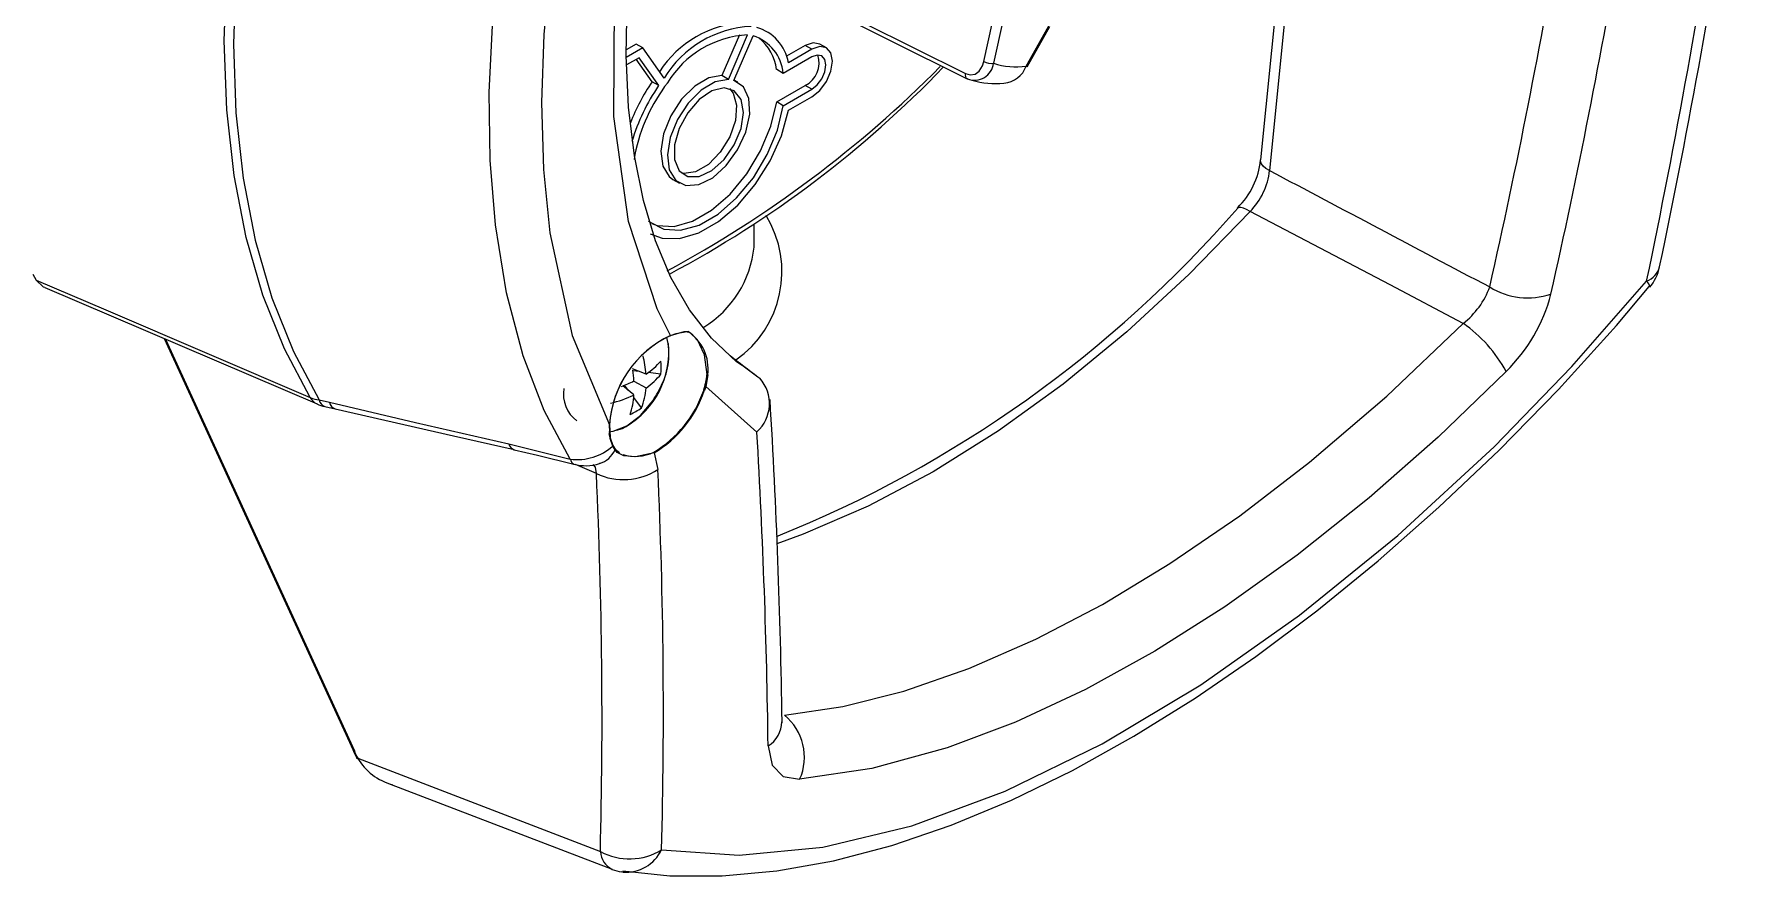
# Model space of a CAD drawing. Extents: x 6 to 134, y 1 to 99.
# Drawn here: x 100.434 to 104.081, y 7.575 to 9.378 of the extents above; entities that cross this region are included whole.
import ezdxf

# ---------------------------------------------------------------- set-up
doc = ezdxf.new("R2010")
doc.units = 0
doc.header["$MEASUREMENT"] = 0
doc.layers.add('OBJECT', color=7, linetype='CONTINUOUS')

msp = doc.modelspace()

# ---------------------------------------------------------------- linework, layer by layer
at = {"layer": 'OBJECT'}
for p, q in [((103.1396, 9.8968), (103.0607, 9.1084)), ((103.1589, 9.8742), (103.0799, 9.0857)), ((102.0954, 9.4593), (102.4285, 9.2931)), ((102.0957, 9.45), (102.432, 9.2822)), ((102.5093, 9.4094), (102.4889, 9.3155)), ((101.9446, 9.3765), (101.9071, 9.289)), ((101.9212, 9.2808), (101.9621, 9.3762)), ((101.933, 9.2787), (101.9739, 9.374)), ((102.4681, 9.3191), (102.4865, 9.4037)), ((102.5587, 9.3093), (102.61, 9.4004)), ((102.5611, 9.308), (102.6097, 9.3941)), ((101.7236, 9.3565), (101.7023, 9.3442)), ((101.7378, 9.3483), (101.7023, 9.3278)), ((101.7378, 9.3483), (101.7236, 9.3565)), ((101.7833, 9.2835), (101.7378, 9.3483)), ((102.0856, 9.3535), (102.0456, 9.3305)), ((102.0997, 9.3454), (102.0499, 9.3166)), ((102.0997, 9.3454), (102.0856, 9.3535)), ((102.1309, 9.3485), (102.1168, 9.3566)), ((101.7296, 9.3273), (101.703, 9.3119)), ((101.7575, 9.2756), (101.7236, 9.3238)), ((101.7717, 9.2674), (101.7296, 9.3273)), ((102.0386, 9.2937), (102.0244, 9.3019)), ((102.0997, 9.329), (102.0386, 9.2937)), ((101.7717, 9.2674), (101.7575, 9.2756)), ((101.7906, 9.2731), (101.7845, 9.2655)), ((101.7906, 9.2731), (101.7904, 9.2735)), ((101.9212, 9.2808), (101.9071, 9.289)), ((101.9412, 9.275), (101.9334, 9.2795)), ((102.0244, 9.2325), (102.0856, 9.2678)), ((102.0997, 9.2596), (102.0856, 9.2678)), ((102.433, 9.2818), (102.432, 9.2822)), ((102.0386, 9.2243), (102.0244, 9.2325)), ((102.0386, 9.2243), (102.0997, 9.2596)), ((102.0499, 9.2146), (102.0997, 9.2433)), ((101.8021, 9.0667), (101.8162, 9.0585)), ((103.0119, 9.0054), (103.0117, 9.0051)), ((101.976, 8.9218), (101.976, 8.971)), ((100.4311, 8.8634), (100.4385, 8.8509)), ((100.457, 8.8353), (101.0401, 8.5858)), ((100.7126, 8.7259), (101.1171, 7.8438)), ((100.7156, 8.7247), (101.12, 7.8425)), ((101.8328, 8.74), (101.8329, 8.74)), ((101.8339, 8.7409), (101.8339, 8.7409)), ((101.7446, 8.6497), (101.7158, 8.6605)), ((101.7303, 8.6551), (101.7164, 8.6567)), ((101.7765, 8.6496), (101.7491, 8.6529)), ((101.8711, 8.6236), (101.8752, 8.6481)), ((101.8767, 8.6481), (101.8725, 8.6233)), ((101.8752, 8.6485), (101.8752, 8.6481)), ((101.8767, 8.6481), (101.8767, 8.6485)), ((101.9501, 8.6695), (101.9842, 8.644)), ((101.9842, 8.644), (101.9883, 8.6406)), ((101.7186, 8.6048), (101.6949, 8.6243)), ((101.7069, 8.6145), (101.6985, 8.6257)), ((101.7186, 8.6347), (101.7446, 8.6198)), ((101.8681, 8.6144), (101.8683, 8.615)), ((101.8683, 8.615), (101.8711, 8.6236)), ((101.8694, 8.614), (101.8696, 8.6146)), ((101.8725, 8.6233), (101.8696, 8.6146)), ((101.982, 8.5255), (101.8725, 8.6233)), ((101.0448, 8.5942), (101.0666, 8.5891)), ((101.7347, 8.5772), (101.7182, 8.5993)), ((101.6664, 8.5421), (101.6681, 8.513)), ((101.668, 8.5118), (101.6664, 8.5412)), ((101.4509, 8.5002), (101.5825, 8.4676)), ((101.6681, 8.513), (101.6659, 8.5224)), ((101.668, 8.5118), (101.668, 8.5115)), ((101.6736, 8.4954), (101.668, 8.5115)), ((101.6681, 8.5127), (101.6681, 8.513)), ((101.6681, 8.5127), (101.6736, 8.4967)), ((101.6684, 8.5123), (101.6684, 8.5126)), ((101.6736, 8.4967), (101.6782, 8.4885)), ((101.6783, 8.4871), (101.6736, 8.4954)), ((101.6782, 8.4885), (101.6878, 8.4818)), ((101.6384, 8.4364), (101.5937, 8.4558)), ((101.6447, 8.4578), (101.6445, 8.4578)), ((101.1222, 7.8323), (101.1222, 7.8322)), ((101.1225, 7.8323), (101.1243, 7.828)), ((101.1253, 7.8308), (101.1271, 7.8269)), ((101.1271, 7.8269), (101.6468, 7.6269)), ((101.1897, 7.7743), (101.6719, 7.5889)), ((101.695, 7.5828), (101.692, 7.5832))]:
    msp.add_line(p, q, dxfattribs=at)
at = {"layer": 'OBJECT', "flags": 128}
for points in [[(101.0256, 8.5993), (100.9701, 8.7037), (100.9242, 8.8183), (100.8882, 8.9424), (100.8623, 9.0752), (100.8467, 9.2158), (100.8415, 9.3634), (100.8467, 9.517), (100.8623, 9.6757), (100.8882, 9.8383), (100.9242, 10.004), (100.9701, 10.1716), (101.0256, 10.34)], [(101.0448, 10.3308), (100.9894, 10.1628), (100.9436, 9.9956), (100.9077, 9.8303), (100.8819, 9.668), (100.8663, 9.5098), (100.8611, 9.3565), (100.8663, 9.2093), (100.8819, 9.069), (100.9077, 8.9365), (100.9436, 8.8127), (100.9894, 8.6983), (101.0448, 8.5942)], [(101.5825, 8.4676), (101.5266, 8.5717), (101.4813, 8.6889), (101.4457, 8.8233), (101.4219, 8.9696), (101.4106, 9.1079), (101.4087, 9.2535), (101.4164, 9.4101), (101.4338, 9.5724), (101.4909, 9.8803), (101.5326, 10.0414), (101.5825, 10.2034)], [(101.6664, 10.1147), (101.5892, 9.8208), (101.5399, 9.5281), (101.526, 9.3768), (101.521, 9.231), (101.5251, 9.0878), (101.5387, 8.9524), (101.5865, 8.732), (101.6664, 8.5412)], [(101.9493, 8.6689), (101.9387, 8.6759), (101.8847, 8.7263), (101.8375, 8.7869), (101.7976, 8.8567), (101.7648, 8.9353), (101.7391, 9.0215), (101.7197, 9.117), (101.7072, 9.221), (101.7021, 9.332), (101.7044, 9.4485), (101.7143, 9.5688), (101.7315, 9.693), (101.7564, 9.8219), (101.7888, 9.9548), (101.8288, 10.0898), (101.8344, 10.1058)], [(101.7972, 8.7322), (101.7684, 8.7897), (101.7069, 8.9765), (101.6757, 9.2014), (101.6771, 9.4449), (101.711, 9.7145), (101.7478, 9.8862), (101.7972, 10.0622)], [(102.1168, 9.3566), (102.1025, 9.3594), (102.0856, 9.3535)], [(102.0997, 9.2433), (102.1166, 9.257), (102.1309, 9.2763), (102.1405, 9.2984), (102.1439, 9.3199), (102.1405, 9.3374), (102.1309, 9.3485), (102.1166, 9.3513), (102.0997, 9.3454)], [(102.0997, 9.2596), (102.1112, 9.2689), (102.1209, 9.2821), (102.1275, 9.2971), (102.1297, 9.3117), (102.1275, 9.3236), (102.1209, 9.3311), (102.1112, 9.333), (102.0997, 9.329)], [(102.4285, 9.2931), (102.4391, 9.2903), (102.4492, 9.2922), (102.4581, 9.2987), (102.4651, 9.3096), (102.4681, 9.3191)], [(101.9071, 9.289), (101.8788, 9.2839), (101.8489, 9.2663), (101.8207, 9.2383), (101.7976, 9.203), (101.7822, 9.1644), (101.7762, 9.1271), (101.7804, 9.0953), (101.7942, 9.0726), (101.8021, 9.0667)], [(101.9212, 9.2808), (101.8929, 9.2757), (101.863, 9.2581), (101.8349, 9.2301), (101.8118, 9.1948), (101.7964, 9.1563), (101.7904, 9.119), (101.7945, 9.0871), (101.8083, 9.0644), (101.8302, 9.0535), (101.8576, 9.0555), (101.8874, 9.0702), (101.9163, 9.0961), (101.9408, 9.13), (101.9583, 9.1681), (101.9666, 9.2061), (101.9648, 9.2396), (101.9532, 9.2648), (101.933, 9.2787)], [(101.7569, 8.972), (101.7688, 8.9679), (101.8046, 8.9657), (101.8442, 8.9768), (101.885, 9.0004), (101.9246, 9.035), (101.9603, 9.0784), (101.9901, 9.1279), (102.0119, 9.1804), (102.0244, 9.2325)], [(101.953, 9.2096), (101.948, 9.2377), (101.9336, 9.2562), (101.9118, 9.2626), (101.8856, 9.2561), (101.8584, 9.2375), (101.834, 9.2094), (101.8156, 9.1755), (101.8057, 9.1404), (101.8057, 9.1089), (101.8156, 9.0852), (101.834, 9.0725), (101.8584, 9.0726), (101.8856, 9.0854), (101.9118, 9.1091), (101.9336, 9.1407), (101.948, 9.1758), (101.953, 9.2096)], [(101.9237, 9.261), (101.931, 9.2515), (101.9385, 9.2255), (101.936, 9.1927), (101.9238, 9.1575), (101.9037, 9.1246), (101.8782, 9.0985), (101.8509, 9.0828), (101.8255, 9.0795), (101.8196, 9.0808)], [(101.7501, 8.9776), (101.7532, 8.9749), (101.783, 8.9597), (101.8187, 8.9576), (101.8583, 8.9687), (101.8991, 8.9922), (101.9387, 9.0268), (101.9745, 9.0702), (102.0042, 9.1198), (102.026, 9.1722), (102.0386, 9.2243)], [(101.7537, 8.9503), (101.779, 8.9406), (101.8165, 8.9398), (101.8576, 8.9519), (101.8999, 8.9763), (101.9409, 9.0116), (101.9784, 9.0557), (102.0102, 9.1063), (102.0345, 9.1602), (102.0499, 9.2146)], [(103.0799, 9.0857), (103.0723, 9.09), (103.0664, 9.0949), (103.0625, 9.1001), (103.0607, 9.1055), (103.0607, 9.1084)], [(103.0381, 8.9979), (102.9081, 8.8638), (102.7744, 8.7401), (102.6377, 8.6278), (102.4991, 8.5277), (102.3595, 8.4404), (102.22, 8.3666), (102.0814, 8.3067), (102.0245, 8.2861)], [(103.0381, 8.9979), (103.0307, 9.0022), (103.024, 9.0052), (103.0185, 9.0066), (103.0142, 9.0065), (103.0119, 9.0054)], [(103.4946, 8.7583), (103.3379, 8.8405), (103.0381, 8.9979)], [(100.4385, 8.8509), (100.5876, 8.787), (101.0256, 8.5993)], [(100.4385, 8.8509), (100.4536, 8.8365), (100.4571, 8.8357)], [(101.6951, 7.5859), (101.7955, 7.5751), (101.9078, 7.5746), (102.0249, 7.5853), (102.1462, 7.6071), (102.2709, 7.6399), (102.3982, 7.6834), (102.5274, 7.7372), (102.6579, 7.8008), (102.7891, 7.8737), (102.9203, 7.9552), (103.0507, 8.0446), (103.1815, 8.1427), (103.3124, 8.2493), (103.4427, 8.3642), (103.5718, 8.4869), (103.6987, 8.6169), (103.8229, 8.7538), (103.8931, 8.8371)], [(101.778, 7.6307), (101.9439, 7.6192), (102.1234, 7.6365), (102.3136, 7.6822), (102.5136, 7.7563), (102.7213, 7.8576), (102.933, 7.9841), (103.1439, 8.133), (103.3545, 8.3041), (103.5606, 8.4941), (103.7272, 8.6659), (103.8875, 8.8485)], [(103.8943, 8.8361), (103.8942, 8.8357), (103.8941, 8.8355)], [(102.0409, 7.9191), (102.1661, 7.9375), (102.2968, 7.9703), (102.4362, 8.0188), (102.5797, 8.0817), (102.7221, 8.1564), (102.8665, 8.2437), (103.0162, 8.3463), (103.1657, 8.4609), (103.3311, 8.6024), (103.4946, 8.7583)], [(101.8325, 8.7401), (101.8083, 8.7361), (101.7964, 8.7318)], [(101.7972, 8.7322), (101.8261, 8.7409), (101.8339, 8.7409)], [(101.8325, 8.7401), (101.8327, 8.74), (101.8328, 8.74)], [(101.8752, 8.6485), (101.8696, 8.691), (101.8549, 8.7233), (101.8393, 8.7381), (101.8326, 8.7401)], [(103.5866, 8.655), (103.4413, 8.5146), (103.2931, 8.3843), (103.1389, 8.2614), (102.984, 8.1509), (102.834, 8.0561), (102.6857, 7.9743), (102.5358, 7.9043), (102.3897, 7.8492), (102.2285, 7.8051), (102.0736, 7.7816)], [(101.0568, 8.5801), (101.0721, 8.5766), (101.0786, 8.5751)], [(101.0666, 8.5891), (101.2511, 8.5462), (101.4509, 8.5002)], [(101.0788, 8.5754), (101.3325, 8.5171), (101.4625, 8.488)], [(101.7034, 8.5384), (101.733, 8.5612), (101.7558, 8.5879)], [(101.6653, 8.5261), (101.6739, 8.527), (101.7034, 8.5384)], [(101.6817, 8.5294), (101.6943, 8.5333), (101.7023, 8.5375)], [(101.4624, 8.4875), (101.5119, 8.4762), (101.5901, 8.4563)], [(101.7619, 8.4809), (101.7222, 8.472), (101.6973, 8.4747), (101.6827, 8.4815), (101.6783, 8.4871)], [(101.7619, 8.4809), (101.762, 8.4807), (101.77, 8.4452)], [(101.6384, 8.4364), (101.6364, 8.4502), (101.6315, 8.4559)], [(102.0359, 7.9027), (102.036, 7.9024), (102.0359, 7.906)], [(101.1171, 7.8438), (101.1184, 7.8409), (101.1222, 7.8323)], [(102.006, 7.853), (102.0147, 7.8121), (102.0385, 7.7874), (102.0736, 7.7816)]]:
    msp.add_lwpolyline(points, dxfattribs=at)
at = {"layer": 'OBJECT'}
for centre, radius, start, end in [((87.0903, 12.3978), 17.1889, 348.18786, 351.28677), ((101.9663, 9.1736), 0.2291, 92.6608, 147.2995), ((101.9812, 9.1627), 0.2319, 92.805, 148.5995), ((101.9736, 9.1621), 0.2144, 93.0744, 148.6983), ((101.946, 9.2854), 0.0929, 5.1623, 72.5532), ((101.9546, 9.2992), 0.0968, 10.3789, 73.7925), ((101.9216, 9.2888), 0.1036, 7.2629, 51.292), ((100.6161, 11.0487), 2.4742, 298.3126, 315.2979), ((100.7016, 10.9203), 2.3289, 297.9912, 316.1672), ((102.0607, 9.3164), 0.0546, 297.0847, 17.8438), ((102.4479, 9.3203), 0.0412, 248.7179, 353.3907), ((102.4837, 9.3471), 0.032, 240.8735, 279.4193), ((102.5364, 9.4538), 0.1462, 251.029, 278.752), ((102.507, 9.3277), 0.0549, 274.3157, 340.4285), ((102.5673, 9.3233), 0.0165, 238.3281, 247.9357), ((102.1094, 9.0336), 0.4271, 145.4882, 158.8272), ((102.1138, 9.0307), 0.4161, 145.3233, 163.6666), ((102.0834, 9.048), 0.3696, 143.9665, 170.4748), ((102.4376, 9.29), 0.00963, 161.2516, 234.3157), ((102.4907, 9.4355), 0.1637, 252.8612, 277.1596), ((102.8956, 9.1245), 0.1658, 314.3085, 354.375), ((102.9345, 9.101), 0.1462, 315.1305, 354.0042), ((101.8059, 8.8688), 0.2298, 304.711, 31.5889), ((101.0611, 10.6991), 2.5835, 291.8889, 319.0267), ((101.7473, 8.9455), 0.23, 301.7173, 354.0732), ((103.8712, 8.8912), 0.0456, 290.8698, 344.8432), ((103.8174, 8.8997), 0.1, 320.0654, 348.1659), ((103.3885, 8.8953), 0.1733, 307.7518, 340.0618), ((103.6332, 8.9676), 0.1548, 238.0818, 288.6044), ((103.8733, 8.8326), 0.0213, 9.2576, 48.3269), ((103.3304, 8.914), 0.3643, 314.6899, 345.1856), ((103.3192, 8.5094), 0.3045, 28.5789, 54.8318), ((101.8928, 8.5265), 0.2269, 114.9277, 176.2818), ((101.894, 8.5256), 0.2282, 115.3317, 175.8555), ((101.6461, 8.6924), 0.1475, 333.2509, 14.0311), ((101.7967, 8.7323), 0.000539, 237.3729, 357.3208), ((101.833, 8.7409), 0.000968, 262.9395, 356.3745), ((101.8329, 8.7409), 0.000968, 265.2334, 356.456), ((101.7839, 8.6616), 0.0937, 351.9476, 57.7409), ((101.6059, 8.6987), 0.1878, 300.8968, 4.983), ((101.5029, 8.6303), 0.2425, 4.5872, 13.9576), ((101.432, 8.6166), 0.2872, 3.629, 8.3467), ((101.6599, 8.7791), 0.1546, 303.2274, 318.9728), ((101.6659, 8.736), 0.1404, 304.1267, 322.0434), ((101.6372, 8.6636), 0.14, 354.2683, 5.7317), ((101.6783, 8.6718), 0.1983, 343.1733, 353.2362), ((101.6784, 8.6718), 0.1982, 343.3401, 353.1275), ((101.8759, 8.6502), 0.00186, 246.7076, 294.3159), ((101.8759, 8.6498), 0.00187, 246.1704, 293.932), ((101.6375, 8.6059), 0.0698, 169.6235, 234.1327), ((101.5886, 8.8976), 0.2932, 290.6741, 296.3275), ((101.6046, 8.6299), 0.1404, 337.9552, 355.8707), ((101.5766, 8.7168), 0.2208, 324.2814, 335.724), ((101.6336, 8.6947), 0.2479, 300.9925, 341.1055), ((101.6368, 8.692), 0.2453, 300.6458, 341.4746), ((101.8694, 8.6164), 0.00239, 237.0064, 271.0375), ((101.8696, 8.617), 0.00237, 236.6569, 271.4231), ((101.8722, 8.6254), 0.00211, 236.9317, 276.1654), ((101.9269, 8.5863), 0.082, 312.1993, 41.4929), ((101.0564, 8.6763), 0.0829, 248.159, 261.9182), ((101.0524, 8.6131), 0.0301, 207.2251, 245.8576), ((101.0792, 8.6776), 0.1, 246.8652, 257.0564), ((101.0632, 8.5978), 0.0188, 191.1049, 250.24), ((101.0849, 8.5927), 0.0186, 191.1318, 250.8656), ((101.6124, 8.8293), 0.2484, 283.1028, 295.3366), ((101.5642, 8.6135), 0.1547, 341.0252, 356.7696), ((101.653, 8.6908), 0.1399, 294.2639, 305.7308), ((87.322, 7.704), 14.7152, 0.78237, 3.47234), ((101.4678, 8.5041), 0.0173, 193.2112, 252.1424), ((101.6676, 8.5124), 0.000745, 299.5942, 9.5819), ((101.6677, 8.5122), 0.000744, 299.5185, 9.9672), ((101.6678, 8.5121), 0.000673, 25.0777, 57.2955), ((101.5977, 8.5809), 0.1143, 262.3619, 311.6007), ((101.596, 8.4688), 0.0135, 185.0377, 243.7767), ((101.6273, 8.5116), 0.0566, 288.2579, 334.297), ((101.6732, 8.4961), 0.000787, 301.3664, 52.9542), ((101.6777, 8.4878), 0.000907, 308.1595, 53.8948), ((101.7212, 8.5669), 0.0937, 253.5207, 295.3021), ((101.7604, 8.481), 0.00147, 357.5816, 56.7397), ((101.6154, 8.5534), 0.1, 255.2673, 287.2039), ((101.6962, 8.5598), 0.1363, 244.9092, 302.79), ((101.9678, 7.8291), 0.116, 335.8074, 50.8903), ((101.9719, 7.9071), 0.0639, 302.2084, 358.0481), ((101.1196, 7.8455), 0.00302, 213.0855, 278.6089), ((101.1249, 7.8341), 0.00326, 214.499, 275.6582), ((101.1265, 7.8297), 0.00291, 216.9201, 280.9081), ((101.2338, 7.8898), 0.1239, 210.514, 254.7968), ((101.709, 7.7423), 0.1312, 241.6896, 301.7001), ((101.6919, 7.6291), 0.0451, 182.8126, 243.8364), ((101.7015, 7.6673), 0.0847, 265.6263, 334.4647), ((101.7079, 7.6819), 0.1, 248.9758, 260.8942)]:
    msp.add_arc(centre, radius, start, end, dxfattribs=at)
for centre, major_axis, ratio, start_param, end_param in [((93.4015, 18.7216), (-5.5041, 16.751), 0.560269, 3.912021, 3.97647), ((90.1152, 16.8244), (-8.654, 14.9534), 0.719689, 3.80204, 3.85683), ((90.1762, 16.8597), (-8.7039, 15.04), 0.71887, 3.802047, 3.855916), ((132.7866, -3.0409), (41.2178, -19.304), 0.050051, 3.931261, 3.947615), ((101.5592, 9.6708), (8.2617, -6.2923), 0.05409, 4.797748, 4.804987), ((91.1271, 17.4086), (-8.6782, 15.0549), 0.435892, 3.803096, 3.856964), ((87.8407, 15.4916), (-11.7075, 13.0528), 0.561109, 3.677803, 3.742251), ((87.9018, 15.5467), (-11.7585, 13.1395), 0.561291, 3.678418, 3.742866), ((100.7635, 7.8595), (-0.3456, 0.3853), 0.561109, 4.179635, 4.206684)]:
    msp.add_ellipse(centre, major_axis=major_axis, ratio=ratio, start_param=start_param, end_param=end_param, dxfattribs=at)

doc.saveas('drawing.dxf')
